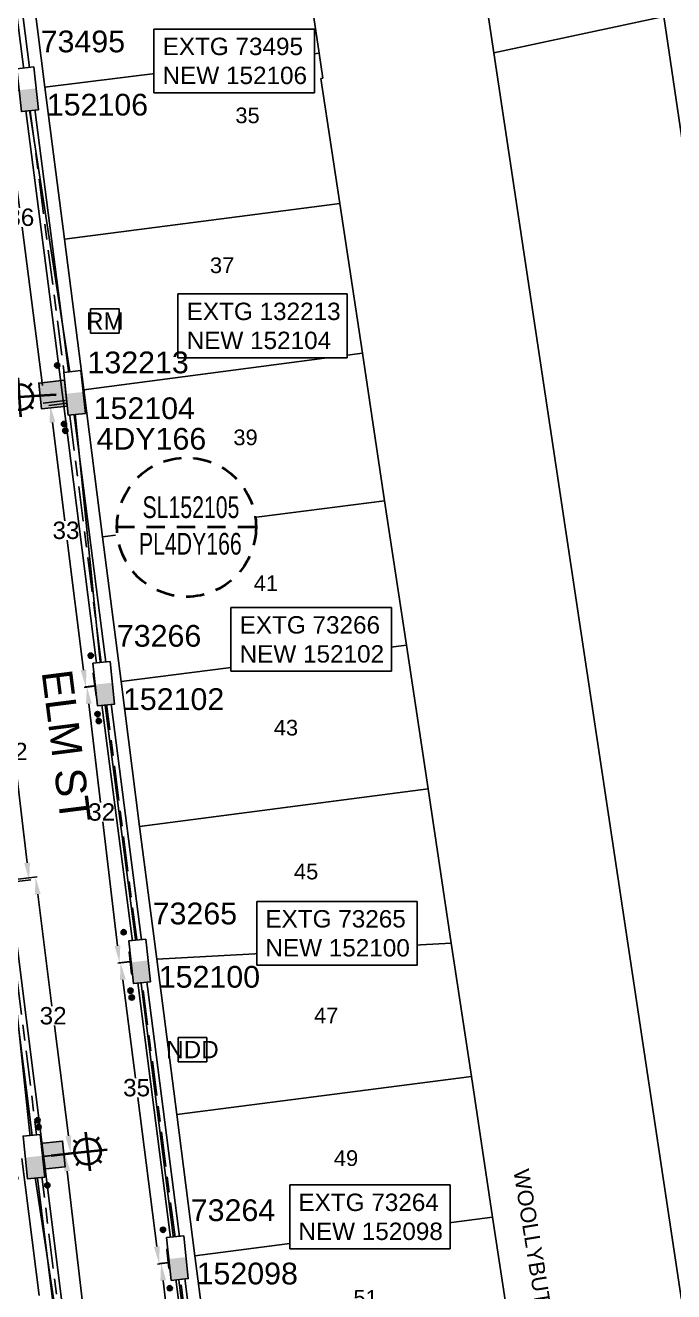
# Model space of a CAD drawing. Header units: metres. Extents: x 298156 to 298818, y 6171580 to 6172425.
# Drawn here: x 298522.9 to 298597.5, y 6171993.9 to 6172139.5 of the extents above; entities that cross this region are included whole.
import ezdxf
from ezdxf.enums import TextEntityAlignment as Align

# ---------------------------------------------------------------- set-up
doc = ezdxf.new("R2010")
doc.units = ezdxf.units.M
doc.linetypes.add('Cable Exist UG', pattern=[8.2, 4, -1.2, 1.8, -1.2])
doc.linetypes.add('Dash', pattern=[5, 3, -2])
doc.layers.get('0').update_dxf_attribs({"color": 6})
doc.layers.add('Cadastre Land Parcels_SP_EXT', color=9, linetype='Continuous', lineweight=5)
doc.layers.add('Cadastre Roads_SP_EXT', color=9, linetype='Continuous', lineweight=5)
for name, color, linetype in [('Duct_SP_NEW', 2, 'Continuous'), ('Equip_LV_EXT', 7, 'Continuous'), ('Equip_SP_LV_NEW', 2, 'Continuous'), ('Equip_SP_SL_EXT', 7, 'Continuous'), ('Mains_LV_EXT', 7, 'Continuous'), ('Mains_LV_NEW_T84', 2, 'Continuous'), ('Mains_SL_EXT', 7, 'Continuous'), ('Notes_Field', 180, 'Continuous'), ('Notes_LV_MISC', 7, 'Continuous'), ('NOTES_SL_EXT', 7, 'Continuous'), ('Notes_SP_LV_SL_MISC', 7, 'Continuous'), ('Notes_SP_MISC', 7, 'Continuous'), ('SupportsUG_SP_LV_EXT', 7, 'Continuous'), ('SupportsUG_SP_LV_NEW', 2, 'Continuous'), ('SupportsUG_SP_LV_SL_EXT', 7, 'Continuous')]:
    doc.layers.add(name, color=color, linetype=linetype)
doc.layers.add('Features_HIDE', color=1, linetype='Continuous', plot=False)
doc.layers.get('0').off()
doc.layers.get('Features_HIDE').off()
doc.styles.add('COLUMN_LABEL', font='arial.ttf')
doc.styles.add('iecARIAL', font='arial.ttf', dxfattribs={"height": 2})
doc.styles.add('POLE_LABEL', font='arial.ttf')
doc.styles.get("Standard").update_dxf_attribs({"font": 'arial.ttf'})
doc.linetypes.add('Cable New UG', pattern='A,7,-0.25,["x",Standard,S=2,R=0,X=0.2,Y=-0.8],-2.1', length=9.35)
doc.dimstyles.new('Copy of Standard', dxfattribs={"dimtxt": 2, "dimasz": 2, "dimexe": 0.18, "dimexo": 0.0625, "dimgap": 0.09, "dimtad": 0, "dimtih": 1, "dimtoh": 1, "dimdec": 0, "dimzin": 0, "dimdsep": 46, "dimtxsty": 'Standard', "dimcen": 0.09, "dimadec": 0, "dimazin": 0, "dimtfac": 1, "dimtdec": 0, "dimtofl": 0, "dimtmove": 0, "dimatfit": 3, "dimfxl": 1, "dimtolj": 1, "dimtzin": 0, "dimarcsym": 0})

# ---------------------------------------------------------------- blocks, each defined once
blk = doc.blocks.new('COLUMN_EXT')
blk.add_hatch(color=256).paths.add_polyline_path([(-1.49, 1.48), (-1.49, -1.49), (1.48, -1.49), (1.48, 1.48)])
blk.add_lwpolyline([(-1.49, -1.49), (1.48, -1.49), (1.48, 1.48), (-1.49, 1.48)], close=True)
for tag, height, style, flags, p in [('ASSET_NUM', 2.5, 'COLUMN_LABEL', 8, (2, 2)), ('STRUCTURE_PLANT_NUMBER', 0.2, 'POLE_LABEL', 9, (1.81, 0.03)), ('STREET_CODE', 0.2, 'COLUMN_LABEL', 9, (1.81, -0.2))]:
    blk.add_attdef(tag, text='', height=height, dxfattribs=dict(style=style, flags=flags)).set_placement(p, align=Align.MIDDLE_LEFT)
at = {"flags": 9}
for tag, p in [('COLUMN_TYPE', (1.81, -0.4)), ('OWNED_BY', (1.81, -0.6)), ('STATE', (1.81, -0.8)), ('USAGE', (1.81, -1)), ('LEGEND', (1.81, -1.2)), ('LOCATION', (1.81, -1.4)), ('STREETNAME', (1.81, -1.6)), ('SUBURB', (1.81, -1.8)), ('NOTES', (1.81, -2))]:
    blk.add_attdef(tag, text='', height=0.2, dxfattribs=at).set_placement(p, align=Align.MIDDLE_LEFT)
at = {"flags": 1}
blk.add_attdef('Z', (1.81, -2.35), '', height=0.2, dxfattribs=at)
blk = doc.blocks.new('PILLAR_EXT')
blk.add_hatch(color=256).paths.add_polyline_path([(-2.475, 0.99), (-2.475, -0.99), (2.475, -0.99), (2.475, 0.99)])
blk.add_lwpolyline([(-2.475, -0.99), (2.475, -0.99), (2.475, 0.99), (-2.475, 0.99)], close=True)
at = {"style": 'iecARIAL', "flags": 8}
blk.add_attdef('ASSET_NUM', (1.5, 3.5), '', height=2.5, dxfattribs=at)
for tag, p, flags in [('OWNED_BY', (0, -0.2), 9), ('STATE', (0, -0.4), 9), ('SUPPORT_TYPE', (0, -0.6), 9), ('USAGE', (0, -0.8), 9), ('LEGEND', (0, -1), 9), ('LOCATION', (0, -1.2), 9), ('NOTES', (0, -1.4), 9), ('PARENT', (0, -1.6), 9), ('STREETNAME', (0, -1.8), 9), ('SUBURB', (0, -2), 1)]:
    blk.add_attdef(tag, p, '', height=0.2, dxfattribs=dict(flags=flags))
blk = doc.blocks.new('SL_LANTERN_EXT')
at = {"lineweight": 40}
for p, q in [((0, 1.97), (0, 6.47)), ((-1.46, 5.68), (-1.06, 5.28)), ((1.46, 5.68), (1.06, 5.28)), ((-2.25, 4.22), (2.25, 4.22)), ((-1.46, 2.76), (-1.06, 3.16)), ((1.46, 2.76), (1.06, 3.16)), ((0, 0), (0, 2.72))]:
    blk.add_line(p, q, dxfattribs=at)
blk.add_circle((0, 4.22), 1.5, dxfattribs=at)
at = {"style": 'iecARIAL', "flags": 8}
blk.add_attdef('ASSET_NUM', (1.5, 1.5), '', height=2.5, dxfattribs=at)
for tag, p, height, flags in [('OPERATING_VOLTAGE', (0.98, -1.65), 0.2, 9), ('CONSTRUCTED_VOLTAGE', (0.98, -0.65), 0.2, 9), ('CONTROL_TYPE', (0.98, -0.85), 0.2, 9), ('LANTERN_PURPOSE', (0.98, -1.05), 0.2, 9), ('LANTERN_TYPE', (0.98, -1.25), 0.2, 9), ('NO_PHASES', (0.98, -1.45), 0.2, 9), ('LNUMBER', (2.18, -3.25), 2.5, 8), ('ORIENTATION', (0.98, -1.85), 0.2, 9), ('OWNED_BY', (0.98, -2.05), 0.2, 9), ('STATE', (0.98, -2.25), 0.2, 9), ('USAGE', (0.98, -2.45), 0.2, 9), ('CEXIST', (0.98, -2.65), 0.2, 9), ('CNEW', (0.98, -2.85), 0.2, 9), ('CNUMBER', (0.98, -3.05), 0.2, 9), ('CREMOVE', (0.98, -3.25), 0.2, 9), ('CREPLACE', (0.98, -3.45), 0.2, 9), ('LKINGHEIGHT', (0.98, -3.65), 0.2, 9), ('LBRACKET', (0.98, -3.85), 0.2, 9), ('LBRACKETVOCAB', (0.98, -4.05), 0.2, 9), ('LCATEGORY', (0.98, -4.25), 0.2, 9), ('LCHARGE1', (0.98, -4.45), 0.2, 9), ('LCHARGE1PERCENT', (0.98, -4.65), 0.2, 9), ('LCHARGE2', (0.98, -4.85), 0.2, 9), ('LCHARGE2PERCENT', (0.98, -5.05), 0.2, 9), ('LCHARGE3', (0.98, -5.25), 0.2, 9), ('LCHARGE3PERCENT', (0.98, -5.45), 0.2, 9), ('LEXIST', (0.98, -5.65), 0.2, 9), ('LLAMP', (0.98, -5.85), 0.2, 9), ('LLAMPVOCAB', (0.98, -6.05), 0.2, 9), ('LMAST', (0.98, -6.25), 0.2, 9), ('LMASTVOCAB', (0.98, -6.45), 0.2, 9), ('LNEW', (0.98, -6.65), 0.2, 9), ('LANTNUMBER', (0.98, -6.85), 0.2, 9), ('LOUTREACH', (0.98, -7.25), 0.2, 9), ('LOUTREACHVOCAB', (0.98, -7.45), 0.2, 9), ('LRATECODE', (0.98, -7.65), 0.2, 9), ('LREMOVE', (0.98, -7.85), 0.2, 9), ('LREPLACE', (0.98, -8.05), 0.2, 9), ('LTYPE', (0.98, -8.25), 0.2, 9), ('LTYPEVOCAB', (0.98, -8.45), 0.2, 9), ('LEGEND', (0.98, -8.65), 0.2, 9), ('LOCATION', (0.98, -8.85), 0.2, 9), ('STREETNAME', (0.98, -9.25), 0.2, 9), ('SUBURB', (0.98, -9.45), 0.2, 1), ('NOTES', (0.98, -9.05), 0.2, 9)]:
    blk.add_attdef(tag, p, '', height=height, dxfattribs=dict(flags=flags))
blk = doc.blocks.new('*D162')
at = {"layer": 'Defpoints', "color": 0, "transparency": 16777216}
for p in [(298527.49, 6172009.75), (298524.7, 6172009.42), (298528.33, 6171978.32)]:
    blk.add_point(p, dxfattribs=at)
at = {"layer": 'Notes_Field', "color": 0, "lineweight": -2, "transparency": 16777216}
for p, q in [((298524.76, 6172009.43), (298527.67, 6172009.77)), ((298527.72, 6172007.76), (298529.57, 6171991.99)), ((298530.89, 6171980.63), (298529.83, 6171989.76)), ((298528.39, 6171978.32), (298531.3, 6171978.66))]:
    blk.add_line(p, q, dxfattribs=at)
at = {"layer": 'Notes_Field', "color": 0, "transparency": 16777216}
for points in [[(298528.05, 6172007.8), (298527.39, 6172007.72), (298527.49, 6172009.75)], [(298531.22, 6171980.67), (298530.56, 6171980.59), (298531.13, 6171978.64)]]:
    blk.add_solid(points, dxfattribs=at)
at = {"layer": 'Notes_Field', "color": 0, "transparency": 16777216, "insert": (298529.7, 6171990.88), "char_height": 2, "attachment_point": 5}
blk.add_mtext('\\A1;31', dxfattribs=at)
blk = doc.blocks.new('*D163')
at = {"layer": 'Defpoints', "color": 0, "transparency": 16777216}
for p in [(298520.75, 6172041.16), (298524.08, 6172041.58), (298524.78, 6172009.4)]:
    blk.add_point(p, dxfattribs=at)
at = {"layer": 'Notes_Field', "color": 0, "lineweight": -2, "transparency": 16777216}
for p, q in [((298520.81, 6172041.17), (298524.26, 6172041.6)), ((298524.33, 6172039.6), (298525.96, 6172026.73)), ((298527.85, 6172011.81), (298526.24, 6172024.51)), ((298524.84, 6172009.41), (298528.28, 6172009.85))]:
    blk.add_line(p, q, dxfattribs=at)
at = {"layer": 'Notes_Field', "color": 0, "transparency": 16777216}
for points in [[(298524.66, 6172039.64), (298524, 6172039.56), (298524.08, 6172041.58)], [(298528.18, 6172011.85), (298527.52, 6172011.77), (298528.1, 6172009.83)]]:
    blk.add_solid(points, dxfattribs=at)
at = {"layer": 'Notes_Field', "color": 0, "transparency": 16777216, "insert": (298526.1, 6172025.62), "char_height": 2, "attachment_point": 5}
blk.add_mtext('\\A1;32', dxfattribs=at)
blk = doc.blocks.new('*D164')
at = {"layer": 'Defpoints', "color": 0, "transparency": 16777216}
for p in [(298516.84, 6172072.66), (298519.63, 6172072.98), (298520.56, 6172040.9)]:
    blk.add_point(p, dxfattribs=at)
at = {"layer": 'Notes_Field', "color": 0, "lineweight": -2, "transparency": 16777216}
for p, q in [((298516.91, 6172072.66), (298519.81, 6172073)), ((298519.86, 6172071), (298521.48, 6172057.12)), ((298523.1, 6172043.22), (298521.74, 6172054.89)), ((298520.62, 6172040.91), (298523.52, 6172041.25))]:
    blk.add_line(p, q, dxfattribs=at)
at = {"layer": 'Notes_Field', "color": 0, "transparency": 16777216}
for points in [[(298520.19, 6172071.03), (298519.53, 6172070.96), (298519.63, 6172072.98)], [(298523.44, 6172043.25), (298522.77, 6172043.18), (298523.34, 6172041.23)]]:
    blk.add_solid(points, dxfattribs=at)
at = {"layer": 'Notes_Field', "color": 0, "transparency": 16777216, "insert": (298521.61, 6172056.01), "char_height": 2, "attachment_point": 5}
blk.add_mtext('\\A1;32', dxfattribs=at)
blk = doc.blocks.new('*D202')
at = {"layer": 'Defpoints', "color": 0, "transparency": 16777216}
for p in [(298522.9, 6172132.14), (298520.52, 6172131.83), (298527.54, 6172096.41)]:
    blk.add_point(p, dxfattribs=at)
at = {"layer": 'Notes_Field', "color": 0, "lineweight": -2, "transparency": 16777216}
for p, q in [((298522.84, 6172132.13), (298520.34, 6172131.81)), ((298520.77, 6172129.85), (298522.24, 6172118.55)), ((298524.89, 6172098.09), (298522.53, 6172116.33)), ((298527.47, 6172096.4), (298524.97, 6172096.08))]:
    blk.add_line(p, q, dxfattribs=at)
at = {"layer": 'Notes_Field', "color": 0, "transparency": 16777216}
for points in [[(298521.1, 6172129.89), (298520.44, 6172129.8), (298520.52, 6172131.83)], [(298525.22, 6172098.13), (298524.56, 6172098.04), (298525.15, 6172096.1)]]:
    blk.add_solid(points, dxfattribs=at)
at = {"layer": 'Notes_Field', "color": 0, "transparency": 16777216, "insert": (298522.38, 6172117.44), "char_height": 2, "attachment_point": 5}
blk.add_mtext('\\A1;36', dxfattribs=at)
blk = doc.blocks.new('*D203')
at = {"layer": 'Defpoints', "color": 0, "transparency": 16777216}
for p in [(298525.77, 6172095.85), (298528.1, 6172096.14), (298532.19, 6172063.7)]:
    blk.add_point(p, dxfattribs=at)
at = {"layer": 'Notes_Field', "color": 0, "lineweight": -2, "transparency": 16777216}
for p, q in [((298528.04, 6172096.13), (298525.59, 6172095.82)), ((298526.02, 6172093.86), (298527.44, 6172082.55)), ((298529.61, 6172065.39), (298527.72, 6172080.33)), ((298532.13, 6172063.69), (298529.68, 6172063.38))]:
    blk.add_line(p, q, dxfattribs=at)
at = {"layer": 'Notes_Field', "color": 0, "transparency": 16777216}
for points in [[(298526.35, 6172093.9), (298525.69, 6172093.82), (298525.77, 6172095.85)], [(298529.94, 6172065.43), (298529.28, 6172065.35), (298529.86, 6172063.41)]]:
    blk.add_solid(points, dxfattribs=at)
at = {"layer": 'Notes_Field', "color": 0, "transparency": 16777216, "insert": (298527.58, 6172081.44), "char_height": 2, "attachment_point": 5}
blk.add_mtext('\\A1;33', dxfattribs=at)
blk = doc.blocks.new('*D204')
at = {"layer": 'Defpoints', "color": 0, "transparency": 16777216}
for p in [(298532.2, 6172063.75), (298529.98, 6172063.48), (298535.96, 6172031.97)]:
    blk.add_point(p, dxfattribs=at)
at = {"layer": 'Notes_Field', "color": 0, "lineweight": -2, "transparency": 16777216}
for p, q in [((298532.14, 6172063.74), (298529.8, 6172063.46)), ((298530.21, 6172061.5), (298531.55, 6172050.16)), ((298533.5, 6172033.69), (298531.82, 6172047.93)), ((298535.9, 6172031.96), (298533.56, 6172031.68))]:
    blk.add_line(p, q, dxfattribs=at)
at = {"layer": 'Notes_Field', "color": 0, "transparency": 16777216}
for points in [[(298530.54, 6172061.54), (298529.88, 6172061.46), (298529.98, 6172063.48)], [(298533.83, 6172033.73), (298533.17, 6172033.65), (298533.74, 6172031.7)]]:
    blk.add_solid(points, dxfattribs=at)
at = {"layer": 'Notes_Field', "color": 0, "transparency": 16777216, "insert": (298531.68, 6172049.05), "char_height": 2, "attachment_point": 5}
blk.add_mtext('\\A1;32', dxfattribs=at)
blk = doc.blocks.new('*D205')
at = {"layer": 'Defpoints', "color": 0, "transparency": 16777216}
for p in [(298533.86, 6172031.75), (298536.22, 6172032.05), (298540.64, 6171997.41)]:
    blk.add_point(p, dxfattribs=at)
at = {"layer": 'Notes_Field', "color": 0, "lineweight": -2, "transparency": 16777216}
for p, q in [((298536.16, 6172032.04), (298533.68, 6172031.72)), ((298534.12, 6172029.76), (298535.56, 6172018.46)), ((298538.03, 6171999.09), (298535.84, 6172016.24)), ((298540.58, 6171997.4), (298538.11, 6171997.08))]:
    blk.add_line(p, q, dxfattribs=at)
at = {"layer": 'Notes_Field', "color": 0, "transparency": 16777216}
for points in [[(298534.45, 6172029.81), (298533.79, 6172029.72), (298533.86, 6172031.75)], [(298538.36, 6171999.13), (298537.7, 6171999.05), (298538.29, 6171997.11)]]:
    blk.add_solid(points, dxfattribs=at)
at = {"layer": 'Notes_Field', "color": 0, "transparency": 16777216, "insert": (298535.7, 6172017.35), "char_height": 2, "attachment_point": 5}
blk.add_mtext('\\A1;35', dxfattribs=at)
blk = doc.blocks.new('*D206')
at = {"layer": 'Defpoints', "color": 0, "transparency": 16777216}
for p in [(298538.52, 6171997.16), (298540.77, 6171997.43), (298544.54, 6171966.24)]:
    blk.add_point(p, dxfattribs=at)
at = {"layer": 'Notes_Field', "color": 0, "lineweight": -2, "transparency": 16777216}
for p, q in [((298540.71, 6171997.42), (298538.34, 6171997.13)), ((298538.76, 6171995.17), (298540.12, 6171983.84)), ((298542.04, 6171967.95), (298540.39, 6171981.62)), ((298544.47, 6171966.23), (298542.1, 6171965.95))]:
    blk.add_line(p, q, dxfattribs=at)
at = {"layer": 'Notes_Field', "color": 0, "transparency": 16777216}
for points in [[(298539.09, 6171995.21), (298538.43, 6171995.13), (298538.52, 6171997.16)], [(298542.37, 6171967.99), (298541.71, 6171967.91), (298542.28, 6171965.97)]]:
    blk.add_solid(points, dxfattribs=at)
at = {"layer": 'Notes_Field', "color": 0, "transparency": 16777216, "insert": (298540.26, 6171982.73), "char_height": 2, "attachment_point": 5}
blk.add_mtext('\\A1;31', dxfattribs=at)
blk = doc.blocks.new('PILLAR_REPLACE_NEW')
for tag, flags, p in [('TYPE', 9, (1.5, -2.4)), ('Z', 1, (1.5, -2.6)), ('OPERATED_BY', 9, (1.5, -2)), ('MAINTAINED_BY', 9, (1.5, -2.2))]:
    blk.add_attdef(tag, text='', height=0.2, dxfattribs=dict(flags=flags)).set_placement(p, align=Align.MIDDLE_LEFT)
blk.add_wipeout([(-2.475, 0.99), (2.475, 0.99), (2.475, -0.99), (-2.475, -0.99)])
blk.add_hatch(color=256).paths.add_polyline_path([(0, -0.99), (2.475, -0.99), (2.475, 0.99), (0, 0.99)])
at = {"lineweight": -3}
blk.add_lwpolyline([(-2.475, 0.99), (2.475, 0.99), (2.475, -0.99), (-2.475, -0.99)], close=True, dxfattribs=at)
for tag, height, flags, p in [('ASSET_NUM', 2.5, 8, (2, 2)), ('USAGE', 0.2, 9, (1.5, 0)), ('STREETNAME', 0.2, 9, (1.5, -1)), ('SUBURB', 0.2, 9, (1.5, -1.2)), ('STATE', 0.2, 9, (1.5, -1.4)), ('LEGEND', 0.2, 9, (1.5, -0.2)), ('LOCATION', 0.2, 9, (1.5, -0.4)), ('NOTES', 0.2, 9, (1.5, -0.6)), ('PARENT', 0.2, 9, (1.5, -0.8)), ('STREET_CODE_NUMBER', 0.2, 9, (1.5, -1.6)), ('OWNED_BY', 0.2, 9, (1.5, -1.8))]:
    blk.add_attdef(tag, text='', height=height, dxfattribs=dict(flags=flags)).set_placement(p, align=Align.MIDDLE_LEFT)
blk = doc.blocks.new('SLANTERN_NUM_EXT')
blk.add_wipeout([(-0.26, 8.2), (-0.77, 8.17), (-1.28, 8.11), (-1.79, 8.01), (-2.29, 7.88), (-2.78, 7.72), (-3.26, 7.53), (-3.73, 7.31), (-4.18, 7.07), (-4.61, 6.79), (-5.03, 6.49), (-5.43, 6.16), (-5.8, 5.8), (-6.16, 5.43), (-6.49, 5.03), (-6.79, 4.61), (-7.07, 4.18), (-7.31, 3.73), (-7.53, 3.26), (-7.72, 2.78), (-7.88, 2.29), (-8.01, 1.79), (-8.11, 1.28), (-8.17, 0.77), (-8.2, 0.26), (-8.2, -0.26), (-8.17, -0.77), (-8.11, -1.28), (-8.01, -1.79), (-7.88, -2.29), (-7.72, -2.78), (-7.53, -3.26), (-7.31, -3.73), (-7.07, -4.18), (-6.79, -4.61), (-6.49, -5.03), (-6.16, -5.43), (-5.8, -5.8), (-5.43, -6.16), (-5.03, -6.49), (-4.61, -6.79), (-4.18, -7.07), (-3.73, -7.31), (-3.26, -7.53), (-2.78, -7.72), (-2.29, -7.88), (-1.79, -8.01), (-1.28, -8.11), (-0.77, -8.17), (-0.26, -8.2), (0.26, -8.2), (0.77, -8.17), (1.28, -8.11), (1.79, -8.01), (2.29, -7.88), (2.78, -7.72), (3.26, -7.53), (3.73, -7.31), (4.18, -7.07), (4.61, -6.79), (5.03, -6.49), (5.43, -6.16), (5.8, -5.8), (6.16, -5.43), (6.49, -5.03), (6.79, -4.61), (7.07, -4.18), (7.31, -3.73), (7.53, -3.26), (7.72, -2.78), (7.88, -2.29), (8.01, -1.79), (8.11, -1.28), (8.17, -0.77), (8.2, -0.26), (8.2, 0.26), (8.17, 0.77), (8.11, 1.28), (8.01, 1.79), (7.88, 2.29), (7.72, 2.78), (7.53, 3.26), (7.31, 3.73), (7.07, 4.18), (6.79, 4.61), (6.49, 5.03), (6.16, 5.43), (5.8, 5.8), (5.43, 6.16), (5.03, 6.49), (4.61, 6.79), (4.18, 7.07), (3.73, 7.31), (3.26, 7.53), (2.78, 7.72), (2.29, 7.88), (1.79, 8.01), (1.28, 8.11), (0.77, 8.17), (0.26, 8.2)])
at = {"linetype": 'Dash', "lineweight": 40, "ltscale": 0.7}
blk.add_line((8, 0), (-8, 0), dxfattribs=at)
blk.add_circle((0, 0), 8, dxfattribs=at)
at = {"lineweight": 40, "width": 0.7}
for tag, p in [('SNUMBER', (0.51, 1.05)), ('CNUMBER', (0.44, -3.15))]:
    blk.add_attdef(tag, text='', height=2.5, dxfattribs=at).set_placement(p, align=Align.CENTER)
at = {"lineweight": 40, "flags": 1}
blk.add_attdef('Z', (0, 0), '', height=0.2, dxfattribs=at)

msp = doc.modelspace()

# ---------------------------------------------------------------- hatches: boundary and pattern name
at = {"layer": 'Notes_LV_MISC'}
h = msp.add_hatch(color=2, dxfattribs=at)
h.dxf.hatch_style = 1
edge = h.paths.add_edge_path()
edge.add_arc((298527.5, 6172092.9), 0.3, 182.0234, 542.0234)
h = msp.add_hatch(color=2, dxfattribs=at)
h.dxf.hatch_style = 1
edge = h.paths.add_edge_path()
edge.add_arc((298531.35, 6172059.53), 0.3, 182.0234, 542.0234)
h = msp.add_hatch(color=2, dxfattribs=at)
h.dxf.hatch_style = 1
edge = h.paths.add_edge_path()
edge.add_arc((298535.14, 6172027.73), 0.3, 182.0234, 542.0234)

# ---------------------------------------------------------------- linework, layer by layer
at = {"layer": 'Cadastre Land Parcels_SP_EXT', "linetype": 'Continuous'}
for p, q in [((298572.81, 6172162.8), (298576.8, 6172136.36)), ((298556.69, 6172136.34), (298554.05, 6172153.88)), ((298522.92, 6172149.97), (298525.16, 6172132.42)), ((298576.8, 6172136.36), (298596.34, 6172140.54)), ((298596.34, 6172140.54), (298576.8, 6172136.36)), ((298596.34, 6172140.54), (298601.75, 6172103.86)), ((298601.75, 6172103.86), (298596.34, 6172140.54)), ((298525.16, 6172132.42), (298556.69, 6172136.34)), ((298556.69, 6172136.34), (298525.16, 6172132.42)), ((298557.13, 6172133.46), (298556.69, 6172136.34)), ((298576.8, 6172136.36), (298602.09, 6171968.27)), ((298525.16, 6172132.42), (298527.4, 6172114.95)), ((298556.9, 6172133.42), (298557.13, 6172133.46)), ((298559.07, 6172119.05), (298556.9, 6172133.42)), ((298557.13, 6172133.46), (298557.13, 6172133.46)), ((298527.4, 6172114.95), (298559.07, 6172119.05)), ((298559.07, 6172119.05), (298527.4, 6172114.95)), ((298561.67, 6172101.81), (298559.07, 6172119.05)), ((298559.07, 6172119.05), (298559.07, 6172119.05)), ((298527.4, 6172114.95), (298529.64, 6172097.6)), ((298561.67, 6172101.81), (298529.64, 6172097.6)), ((298529.64, 6172097.6), (298561.67, 6172101.81)), ((298564.23, 6172084.84), (298561.67, 6172101.81)), ((298529.64, 6172097.6), (298531.79, 6172080.72)), ((298531.79, 6172080.72), (298564.23, 6172084.84)), ((298564.23, 6172084.84), (298531.79, 6172080.72)), ((298564.23, 6172084.84), (298564.23, 6172084.84)), ((298566.73, 6172068.23), (298564.23, 6172084.84)), ((298531.79, 6172080.72), (298533.91, 6172064.07)), ((298566.73, 6172068.23), (298533.91, 6172064.07)), ((298533.91, 6172064.07), (298566.73, 6172068.23)), ((298569.22, 6172051.72), (298566.73, 6172068.23)), ((298566.73, 6172068.23), (298566.73, 6172068.23)), ((298533.91, 6172064.07), (298536.04, 6172047.41)), ((298569.22, 6172051.72), (298536.04, 6172047.41)), ((298536.04, 6172047.41), (298569.22, 6172051.72)), ((298571.89, 6172033.99), (298569.22, 6172051.72)), ((298569.22, 6172051.72), (298569.22, 6172051.72)), ((298536.04, 6172047.41), (298538.03, 6172032.14)), ((298538.03, 6172032.14), (298571.89, 6172033.99)), ((298571.89, 6172033.99), (298538.03, 6172032.14)), ((298571.89, 6172033.99), (298571.89, 6172033.99)), ((298574.21, 6172018.65), (298571.89, 6172033.99)), ((298538.03, 6172032.14), (298540.31, 6172014.29)), ((298540.31, 6172014.29), (298574.21, 6172018.65)), ((298574.21, 6172018.65), (298540.31, 6172014.29)), ((298574.21, 6172018.65), (298574.21, 6172018.65)), ((298576.64, 6172002.48), (298574.21, 6172018.65)), ((298540.31, 6172014.29), (298542.41, 6171998.02)), ((298524.48, 6171993.47), (298522.51, 6172009.23)), ((298542.41, 6171998.02), (298576.64, 6172002.48)), ((298576.64, 6172002.48), (298542.41, 6171998.02)), ((298576.64, 6172002.48), (298576.64, 6172002.48)), ((298579.05, 6171986.5), (298576.64, 6172002.48)), ((298542.41, 6171998.02), (298544.44, 6171982.16))]:
    msp.add_line(p, q, dxfattribs=at)
at = {"layer": 'Cadastre Roads_SP_EXT', "linetype": 'Continuous'}
for p, q in [((298576.8, 6172136.36), (298572.81, 6172162.8)), ((298554.05, 6172153.88), (298556.69, 6172136.34)), ((298525.16, 6172132.42), (298522.92, 6172149.97)), ((298556.69, 6172136.34), (298557.13, 6172133.46)), ((298602.09, 6171968.27), (298576.8, 6172136.36)), ((298527.4, 6172114.95), (298525.16, 6172132.42)), ((298557.13, 6172133.46), (298556.9, 6172133.42)), ((298556.9, 6172133.42), (298559.07, 6172119.05)), ((298559.07, 6172119.05), (298561.67, 6172101.81)), ((298529.64, 6172097.6), (298527.4, 6172114.95)), ((298561.67, 6172101.81), (298564.23, 6172084.84)), ((298531.79, 6172080.72), (298529.64, 6172097.6)), ((298564.23, 6172084.84), (298566.73, 6172068.23)), ((298533.91, 6172064.07), (298531.79, 6172080.72)), ((298566.73, 6172068.23), (298569.22, 6172051.72)), ((298536.04, 6172047.41), (298533.91, 6172064.07)), ((298569.22, 6172051.72), (298571.89, 6172033.99)), ((298538.03, 6172032.14), (298536.04, 6172047.41)), ((298571.89, 6172033.99), (298574.21, 6172018.65)), ((298540.31, 6172014.29), (298538.03, 6172032.14)), ((298574.21, 6172018.65), (298576.64, 6172002.48)), ((298542.41, 6171998.02), (298540.31, 6172014.29)), ((298522.51, 6172009.23), (298524.48, 6171993.47)), ((298576.64, 6172002.48), (298579.05, 6171986.5)), ((298544.44, 6171982.16), (298542.41, 6171998.02))]:
    msp.add_line(p, q, dxfattribs=at)
at = {"layer": 'Duct_SP_NEW'}
for p, q in [((298519.17, 6172167.56), (298523.69, 6172132.24)), ((298522.66, 6172132.11), (298527.14, 6172097.29)), ((298523.69, 6172132.24), (298528.17, 6172097.42)), ((298527.14, 6172097.29), (298531.41, 6172063.75)), ((298528.17, 6172097.42), (298532.45, 6172063.89)), ((298531.41, 6172063.75), (298535.53, 6172031.82)), ((298532.45, 6172063.89), (298536.56, 6172031.95)), ((298523.98, 6172009.42), (298520.03, 6172040.86)), ((298525.01, 6172009.55), (298521.06, 6172040.99)), ((298535.53, 6172031.82), (298539.91, 6171997.71)), ((298536.56, 6172031.95), (298540.94, 6171997.84)), ((298527.9, 6171978), (298523.98, 6172009.42)), ((298528.94, 6171978.13), (298525.01, 6172009.55)), ((298539.91, 6171997.71), (298543.94, 6171966.26)), ((298540.94, 6171997.84), (298544.98, 6171966.39))]:
    msp.add_line(p, q, dxfattribs=at)
at = {"layer": 'Equip_SP_LV_NEW', "flags": 128}
msp.add_lwpolyline([(298525.14, 6172007.07), (298524.89, 6172009.53), (298522.92, 6172009.33), (298523.17, 6172006.87), (298525.14, 6172007.07)], dxfattribs=at)
at = {"layer": 'Mains_LV_EXT', "linetype": 'Cable Exist UG'}
msp.add_line((298527.65, 6172097.36), (298529.74, 6172097.57), dxfattribs=at)
at = {"layer": 'Mains_LV_NEW_T84', "color": 2, "linetype": 'Cable New UG', "flags": 128}
for points in [[(298450.73, 6172207.98), (298480.73, 6172212.01), (298488.11, 6172213.28), (298492.99, 6172218.17), (298496.29, 6172223.88), (298500.75, 6172227.09), (298505.8, 6172228.13), (298510.06, 6172225.06), (298510.06, 6172225.06), (298513.28, 6172221.74), (298513.57, 6172216.04), (298514.2, 6172200.78), (298514.2, 6172200.78), (298514.2, 6172200.78), (298518.52, 6172167.22), (298523.03, 6172132.04), (298528.42, 6172097.13), (298531.78, 6172063.69), (298535.91, 6172031.76), (298540.26, 6171997.64), (298544.26, 6171966.3), (298544.27, 6171966.2)], [(298528.06, 6171980.54), (298523.76, 6172008.78), (298520.41, 6172040.8), (298516.38, 6172072.33), (298512.47, 6172103.41), (298508.49, 6172135), (298503.92, 6172166.55), (298500.7, 6172194.67), (298494.52, 6172199.5), (298462.56, 6172195), (298452.13, 6172193.03), (298451.28, 6172202.39)]]:
    msp.add_lwpolyline(points, dxfattribs=at)
at = {"layer": 'Mains_SL_EXT', "linetype": 'Cable Exist UG'}
for p, q in [((298522.33, 6172130.83), (298523.43, 6172129.95)), ((298523.43, 6172129.95), (298527.65, 6172097.36)), ((298531.64, 6172066.24), (298527.65, 6172097.36)), ((298530.72, 6172065), (298531.64, 6172066.24)), ((298531.04, 6172062.43), (298530.72, 6172065)), ((298532.23, 6172061.51), (298531.04, 6172062.43)), ((298535.75, 6172034.13), (298532.23, 6172061.51)), ((298524.5, 6172009.49), (298520.86, 6172038.76)), ((298534.83, 6172032.94), (298535.75, 6172034.13)), ((298535.1, 6172030.46), (298534.83, 6172032.94)), ((298536.34, 6172029.45), (298535.1, 6172030.46)), ((298540.13, 6172000.18), (298536.34, 6172029.45)), ((298528.15, 6171980.31), (298524.5, 6172009.49)), ((298539.16, 6171998.72), (298540.13, 6172000.18)), ((298539.39, 6171996.6), (298539.16, 6171998.72)), ((298540.71, 6171995.68), (298539.39, 6171996.6)), ((298544.46, 6171966.33), (298540.71, 6171995.68))]:
    msp.add_line(p, q, dxfattribs=at)
at = {"layer": 'Notes_LV_MISC'}
for centre in [(298527.5, 6172092.9), (298531.35, 6172059.53), (298535.14, 6172027.73)]:
    msp.add_circle(centre, 0.3, dxfattribs=at)

# ---------------------------------------------------------------- block references
at = {"layer": 'Equip_SP_SL_EXT'}
for p, rotation in [((298526.46, 6172097.05), 93.933560234669), ((298525.87, 6172009.58), 276.0785278633626)]:
    msp.add_blockref('SL_LANTERN_EXT', p, dxfattribs=dict(at, rotation=rotation))
at = {"layer": 'Features_HIDE'}
ref = msp.add_blockref('PILLAR_EXT', (298523.17, 6172132.17), dxfattribs=dict(at, rotation=96.03379649914167))
ref.add_attrib('ASSET_NUM', '73495', dxfattribs={"layer": 'SupportsUG_SP_LV_EXT', "height": 2.5, "style": 'iecARIAL'}).set_placement((298524.67, 6172135.67), align=Align.BOTTOM_LEFT)
ref = msp.add_blockref('PILLAR_EXT', (298528.55, 6172097.26), dxfattribs=dict(at, rotation=276.4146018177332))
ref.add_attrib('ASSET_NUM', '132213', dxfattribs={"layer": 'SupportsUG_SP_LV_EXT', "height": 2.5, "style": 'iecARIAL'}).set_placement((298530.05, 6172100.76), align=Align.MIDDLE_LEFT)
ref = msp.add_blockref('PILLAR_EXT', (298531.93, 6172063.82), dxfattribs=dict(at, rotation=96.02279207164756))
ref.add_attrib('ASSET_NUM', '73266', dxfattribs={"layer": 'SupportsUG_SP_LV_EXT', "height": 2.5, "style": 'iecARIAL'}).set_placement((298533.43, 6172067.32), align=Align.BOTTOM_LEFT)
ref = msp.add_blockref('PILLAR_EXT', (298536.05, 6172031.89), dxfattribs=dict(at, rotation=96.17185204406346))
ref.add_attrib('ASSET_NUM', '73265', dxfattribs={"layer": 'SupportsUG_SP_LV_EXT', "height": 2.5, "style": 'iecARIAL'}).set_placement((298537.55, 6172035.39), align=Align.BOTTOM_LEFT)
ref = msp.add_blockref('PILLAR_EXT', (298523.84, 6172009.4), dxfattribs=dict(at, rotation=277.447416835498))
ref.add_attrib('ASSET_NUM', '132214', dxfattribs={"layer": 'SupportsUG_SP_LV_EXT', "height": 2.5, "style": 'iecARIAL'}).set_placement((298521.76, 6172011.56), align=Align.MIDDLE_RIGHT)
ref = msp.add_blockref('PILLAR_EXT', (298540.43, 6171997.77), dxfattribs=dict(at, rotation=96.11482910159557))
ref.add_attrib('ASSET_NUM', '73264', dxfattribs={"layer": 'SupportsUG_SP_LV_EXT', "height": 2.5, "style": 'iecARIAL'}).set_placement((298541.93, 6172001.27), align=Align.BOTTOM_LEFT)
at = {"layer": 'SupportsUG_SP_LV_SL_EXT'}
ref = msp.add_blockref('COLUMN_EXT', (298526.07, 6172097.07), dxfattribs=dict(at, rotation=96.11282829659677))
ref.add_attrib('ASSET_NUM', '4DY166', dxfattribs={"height": 2.5, "style": 'COLUMN_LABEL'}).set_placement((298531.09, 6172091.98), align=Align.MIDDLE_LEFT)
ref = msp.add_blockref('COLUMN_EXT', (298525.87, 6172009.58), dxfattribs=dict(at, rotation=275.9468622711902))
ref.add_attrib('ASSET_NUM', '4DY167', dxfattribs={"height": 2.5, "style": 'COLUMN_LABEL'}).set_placement((298522.31, 6172005.86), align=Align.MIDDLE_RIGHT)

# ---------------------------------------------------------------- texts
at = {"layer": 'Cadastre Land Parcels_SP_EXT'}
for s, p in [('33', (298542.56, 6172132.84)), ('35', (298547.06, 6172128.27)), ('37', (298544.14, 6172111.03)), ('39', (298546.83, 6172091.24)), ('41', (298549.17, 6172074.46)), ('43', (298551.48, 6172057.86)), ('45', (298553.8, 6172041.31)), ('47', (298556.11, 6172024.77)), ('49', (298558.39, 6172008.36)), ('51', (298560.64, 6171992.29))]:
    msp.add_text(s, height=1.8, dxfattribs=at).set_placement(p)
at = {"layer": 'Cadastre Roads_SP_EXT'}
msp.add_text('WOOLLYBUTT DR', height=1.8, rotation=279.209, dxfattribs=at).set_placement((298579.03, 6172007.83))
at = {"layer": 'Notes_SP_MISC'}
msp.add_text('ELM ST', height=3.5, rotation=277.2598, dxfattribs=at).set_placement((298524.77, 6172065.18))

# ---------------------------------------------------------------- dimensions: what is measured, and where the dimension line sits
at = {"layer": 'Notes_Field'}
for base, p1, p2, angle, picture, middle in [((298520.52, 6172131.83), (298527.54, 6172096.41), (298522.9, 6172132.14), 97.3918, '*D202', (298522.38, 6172117.44)), ((298525.77, 6172095.85), (298532.19, 6172063.7), (298528.1, 6172096.14), 97.184, '*D203', (298527.58, 6172081.44)), ((298519.63, 6172072.98), (298520.56, 6172040.9), (298516.84, 6172072.66), 96.6654, '*D164', (298521.61, 6172056.01)), ((298529.98, 6172063.48), (298535.96, 6172031.97), (298532.2, 6172063.75), 96.752, '*D204', (298531.68, 6172049.05)), ((298524.08, 6172041.58), (298524.78, 6172009.4), (298520.75, 6172041.16), 97.222, '*D163', (298526.1, 6172025.62)), ((298533.86, 6172031.75), (298540.64, 6171997.41), (298536.22, 6172032.05), 97.2746, '*D205', (298535.7, 6172017.35)), ((298527.49, 6172009.75), (298528.33, 6171978.32), (298524.7, 6172009.42), 96.6648, '*D162', (298529.7, 6171990.88)), ((298538.52, 6171997.16), (298544.54, 6171966.24), (298540.77, 6171997.43), 96.8756, '*D206', (298540.26, 6171982.73))]:
    dim = msp.add_linear_dim(base=base, p1=p1, p2=p2, angle=angle, dimstyle='Copy of Standard', dxfattribs=at)
    dim.commit()
    dim.dimension.update_dxf_attribs({"geometry": picture, "text_midpoint": middle, "dimtype": 161})

# ---------------------------------------------------------------- next in the draw order: block references
at = {"layer": 'Equip_LV_EXT'}
msp.add_blockref('SLANTERN_NUM_EXT', (298541.44, 6172081.81), dxfattribs=at).add_auto_attribs({'SNUMBER': 'SL152105', 'CNUMBER': 'PL4DY166'})
at = {"layer": 'SupportsUG_SP_LV_NEW'}
ref = msp.add_blockref('PILLAR_REPLACE_NEW', (298523.17, 6172132.17), dxfattribs=dict(at, rotation=276.0656067576584))
ref.add_attrib('ASSET_NUM', '152106', dxfattribs={"layer": '0', "height": 2.5}).set_placement((298525.37, 6172130.4), align=Align.MIDDLE_LEFT)
ref = msp.add_blockref('PILLAR_REPLACE_NEW', (298528.56, 6172097.26), dxfattribs=dict(at, rotation=276.0656067576584))
ref.add_attrib('ASSET_NUM', '152104', dxfattribs={"layer": '0', "height": 2.5}).set_placement((298530.76, 6172095.49), align=Align.MIDDLE_LEFT)
ref = msp.add_blockref('PILLAR_REPLACE_NEW', (298531.93, 6172063.82), dxfattribs=dict(at, rotation=276.0656067576584))
ref.add_attrib('ASSET_NUM', '152102', dxfattribs={"layer": '0', "height": 2.5}).set_placement((298534.13, 6172062.04), align=Align.MIDDLE_LEFT)
ref = msp.add_blockref('PILLAR_REPLACE_NEW', (298536.05, 6172031.89), dxfattribs=dict(at, rotation=276.0656067576584))
ref.add_attrib('ASSET_NUM', '152100', dxfattribs={"layer": '0', "height": 2.5}).set_placement((298538.25, 6172030.11), align=Align.MIDDLE_LEFT)
ref = msp.add_blockref('PILLAR_REPLACE_NEW', (298523.89, 6172009.43), dxfattribs=dict(at, rotation=276.0656067576584))
ref.add_attrib('ASSET_NUM', '152099', dxfattribs={"layer": '0', "height": 2.5}).set_placement((298509.69, 6172011.84), align=Align.MIDDLE_LEFT)
ref = msp.add_blockref('PILLAR_REPLACE_NEW', (298540.4, 6171997.77), dxfattribs=dict(at, rotation=276.0656067576584))
ref.add_attrib('ASSET_NUM', '152098', dxfattribs={"layer": '0', "height": 2.5}).set_placement((298542.6, 6171995.99), align=Align.MIDDLE_LEFT)

# ---------------------------------------------------------------- next in the draw order: texts
at = {"layer": 'Notes_SP_LV_SL_MISC', "char_height": 2, "attachment_point": 1, "bg_fill": 19, "box_fill_scale": 1.5, "bg_fill_color": 256, "bg_fill_transparency": 0}
for s, width, insert in [('EXTG 73495\\PNEW 152106', 16.4576, (298538.69, 6172138.1)), ('EXTG 132213\\PNEW 152104', 17.4641, (298541.46, 6172107.63)), ('EXTG 73266\\PNEW 152102', 16.4576, (298547.55, 6172071.58))]:
    msp.add_mtext_dynamic_manual_height_columns(s, width=width, gutter_width=4, heights=[0], dxfattribs=dict(at, insert=insert))
at = {"layer": 'Notes_SP_MISC', "char_height": 2, "attachment_point": 5, "bg_fill": 19, "box_fill_scale": 1.2, "bg_fill_color": 256, "bg_fill_transparency": 0}
for s, insert in [('RM', (298532.05, 6172105.51)), ('NDD', (298542.12, 6172021.74))]:
    msp.add_mtext_dynamic_manual_height_columns(s, width=2.5, gutter_width=4, heights=[0], dxfattribs=dict(at, insert=insert))

# ---------------------------------------------------------------- next in the draw order: hatches: boundary and pattern name
at = {"layer": 'Notes_LV_MISC'}
h = msp.add_hatch(color=2, dxfattribs=at)
h.dxf.hatch_style = 1
edge = h.paths.add_edge_path()
edge.add_arc((298526.57, 6172100.41), 0.3, 182.0234, 542.0234)
h = msp.add_hatch(color=2, dxfattribs=at)
h.dxf.hatch_style = 1
edge = h.paths.add_edge_path()
edge.add_arc((298527.35, 6172093.68), 0.3, 182.0234, 542.0234)
h = msp.add_hatch(color=2, dxfattribs=at)
h.dxf.hatch_style = 1
edge = h.paths.add_edge_path()
edge.add_arc((298530.43, 6172067.04), 0.3, 182.0234, 542.0234)
h = msp.add_hatch(color=2, dxfattribs=at)
h.dxf.hatch_style = 1
edge = h.paths.add_edge_path()
edge.add_arc((298531.21, 6172060.32), 0.3, 182.0234, 542.0234)
h = msp.add_hatch(color=2, dxfattribs=at)
h.dxf.hatch_style = 1
edge = h.paths.add_edge_path()
edge.add_arc((298534.21, 6172035.24), 0.3, 182.0234, 542.0234)
h = msp.add_hatch(color=2, dxfattribs=at)
h.dxf.hatch_style = 1
edge = h.paths.add_edge_path()
edge.add_arc((298535, 6172028.52), 0.3, 182.0234, 542.0234)
h = msp.add_hatch(color=2, dxfattribs=at)
h.dxf.hatch_style = 1
edge = h.paths.add_edge_path()
edge.add_arc((298524.31, 6172013.61), 0.3, 0, 360)
h = msp.add_hatch(color=2, dxfattribs=at)
h.dxf.hatch_style = 1
edge = h.paths.add_edge_path()
edge.add_arc((298524.42, 6172012.82), 0.3, 0, 360)
h = msp.add_hatch(color=2, dxfattribs=at)
h.dxf.hatch_style = 1
edge = h.paths.add_edge_path()
edge.add_arc((298525.43, 6172006.13), 0.3, 0, 360)
h = msp.add_hatch(color=2, dxfattribs=at)
h.dxf.hatch_style = 1
edge = h.paths.add_edge_path()
edge.add_arc((298538.74, 6172001.02), 0.3, 182.0234, 542.0234)
h = msp.add_hatch(color=2, dxfattribs=at)
h.dxf.hatch_style = 1
edge = h.paths.add_edge_path()
edge.add_arc((298539.52, 6171994.3), 0.3, 182.0234, 542.0234)

# ---------------------------------------------------------------- next in the draw order: linework, layer by layer
for centre in [(298526.57, 6172100.41), (298527.35, 6172093.68), (298530.43, 6172067.04), (298531.21, 6172060.32), (298534.21, 6172035.24), (298535, 6172028.52), (298524.31, 6172013.61), (298524.42, 6172012.82), (298525.43, 6172006.13), (298538.74, 6172001.02), (298539.52, 6171994.3)]:
    msp.add_circle(centre, 0.3, dxfattribs=at)

# ---------------------------------------------------------------- next in the draw order: texts
msp.add_text('ELM ST', height=3.5, rotation=277.2598, dxfattribs=at).set_placement((298524.77, 6172065.18))
at = {"layer": 'NOTES_SL_EXT'}
msp.add_text('ELM ST', height=3.5, rotation=277.2598, dxfattribs=at).set_placement((298524.77, 6172065.18))
at = {"layer": 'Notes_SP_LV_SL_MISC', "char_height": 2, "attachment_point": 1, "bg_fill": 19, "box_fill_scale": 1.5, "bg_fill_color": 256, "bg_fill_transparency": 0}
for s, insert in [('EXTG 73265\\PNEW 152100', (298550.51, 6172037.78)), ('EXTG 73264\\PNEW 152098', (298554.31, 6172005.18))]:
    msp.add_mtext_dynamic_manual_height_columns(s, width=16.4576, gutter_width=4, heights=[0], dxfattribs=dict(at, insert=insert))

doc.saveas('drawing.dxf')
